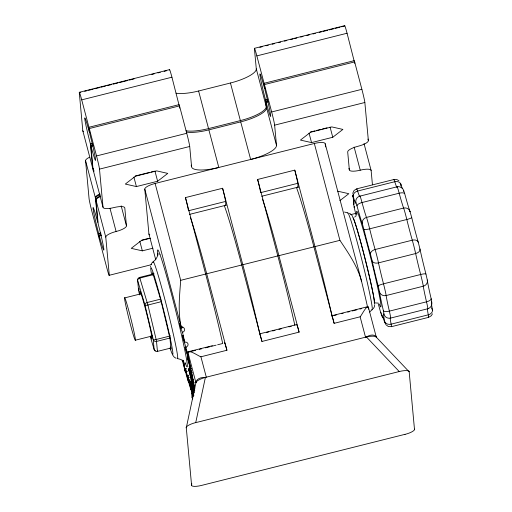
<?xml version="1.0" encoding="UTF-8"?>
<svg xmlns="http://www.w3.org/2000/svg" width="512" height="512" viewBox="0 0 512 512"><rect width="100%" height="100%" fill="white"/><g stroke="black" fill="none" stroke-linecap="round" stroke-linejoin="round"><path stroke-width="0.77" d="M352.806 195.482L352.96 196.742A32.89 1.434 75.9 0 1 353.632 204.026L354.234 207.494A32.89 1.434 75.9 0 1 356.147 215.968M403.699 190.618L403.693 190.701A5.478 5.395 0.3 0 0 397.03 186.803L359.878 196.134A5.478 5.395 0.3 0 0 355.93 202.694L356.998 205.894A32.89 1.434 75.9 0 0 362.349 223.757L363.936 229.459A32.89 1.434 75.9 0 0 370.496 254.291L372.179 260.96A32.89 1.434 75.9 0 0 378.195 286.106L379.514 291.962A5.478 5.082 -7.9 0 0 386.144 295.546L423.296 286.214A5.478 5.082 -7.9 0 0 427.277 279.968L426.016 274.33M377.971 302.854A32.89 1.434 75.9 0 1 380.608 312.282L381.683 315.488A5.478 5.395 0.3 0 0 383.725 318.483M150.605 266.835L150.643 266.234M374.726 304.646L374.323 306.925L373.312 308.627M367.565 307.046A93.114 4.064 75.9 0 0 361.587 281.446L325.222 143.802A10.957 2.963 -14.8 0 0 314.336 143.482L155.117 183.456L180.71 280.32C179.558 295.853 177.766 311.757 181.235 327.13A2.739 2.669 -25.2 0 1 184.512 329.05A2.739 2.669 -25.2 0 1 182.477 332.314A93.114 4.064 75.9 0 1 184.8 342.189A2.739 2.528 -20.1 0 1 188.013 343.962A2.739 2.528 -20.1 0 1 185.926 347.091M139.616 294.893L138.586 290.592L137.664 280.614A2.739 2.637 -5.3 0 1 139.642 277.402L147.917 305.043L156.435 340.698L157.466 351.494L157.267 350.976M381.677 315.546L381.683 315.52A32.89 1.434 75.9 0 1 384.384 321.587L384.806 322.694L384.653 321.44A32.89 1.434 75.9 0 1 383.981 314.15A5.478 5.414 -30.9 0 0 390.573 318.093L427.725 308.762A5.478 5.414 -30.9 0 0 431.744 302.163L431.142 298.688A32.89 1.434 75.9 0 1 427.277 279.968M191.789 483.699L191.571 485.126L186.285 427.808L195.942 382.573A10.957 6.656 12.1 0 1 205.389 377.408L366.432 336.966A10.957 6.291 -43.5 0 1 376.384 337.261L409.178 371.834L414.47 429.158M193.824 392.486L191.302 382.611L191.398 382.022L192.198 381.837M157.933 253.344L157.28 256.653L155.584 259.68M353.613 203.994L353.568 203.987A5.478 5.414 -30.9 0 1 354.003 200.403M205.389 377.408L195.731 422.637L399.232 371.539A10.131 2.739 -14.8 0 1 409.357 371.789M352.678 193.434L354.08 190.432L356.768 188.838L393.914 179.507L397.037 179.642L398.963 180.8M432.448 313.824L431.296 315.75L428.608 317.344L391.456 326.675L388.339 326.541L385.606 324.48M151.002 264.557L152.013 262.854L155.744 259.443M331.994 316.154A10.957 0.48 75.9 0 1 334.125 323.334L360.128 316.806C361.466 315.738 368.442 301.363 368.538 309.21M369.587 312.038L372.192 309.67M354.701 217.056L355.533 216.326M157.632 181.242L167.77 173.402L156.672 170.886L135.443 176.218L125.312 184.064L136.403 186.573L157.632 181.242L154.938 171.046M332.768 137.267L342.899 129.421L331.808 126.912L310.579 132.237L300.442 140.083L311.539 142.598L332.768 137.267L330.074 127.072M339.891 200.627L348.832 193.702L337.741 191.194M190.298 217.274A93.114 4.064 75.9 0 1 206.714 273.786L226.918 350.253L200.915 356.787C197.715 355.859 185.126 346.221 188.23 356.045A10.957 0.48 75.9 0 0 189.03 360.307A95.846 4.186 75.9 0 1 194.778 388.896M192.23 382.355L191.302 382.611M191.782 382.579L190.656 382.451L191.725 382.202M367.981 306.598L331.795 315.744M79.379 92.275L169.6 69.619M254.515 48.301L344.736 25.645M93.594 169.293A10.957 2.963 -14.8 0 1 92.742 168.378L82.81 130.784L79.29 92.659L80.832 92.275M84.691 91.309L87.002 90.726M88.544 90.336L93.171 89.178M94.714 88.787L99.341 87.629M100.883 87.238L105.51 86.08M107.053 85.69L111.68 84.531M113.222 84.141L117.85 82.982M119.392 82.592L127.872 80.461M129.414 80.077L134.042 78.912M151.776 74.458L154.093 73.882M157.946 72.909L160.262 72.333M164.115 71.36L166.426 70.784M259.827 47.328L262.138 46.746M265.997 45.779L268.307 45.197M272.16 44.23L274.477 43.648M278.33 42.682L280.646 42.099M284.499 41.133L286.816 40.55M290.669 39.584L292.986 39.002M294.528 38.618L296.838 38.035M300.691 37.069L303.008 36.486M306.861 35.52L309.178 34.938M313.03 33.971L315.347 33.389M319.2 32.416L321.517 31.84M323.059 31.45L327.68 30.291M329.222 29.901L333.85 28.742M335.392 28.352L340.019 27.194M341.562 26.803L344.646 26.029A10.957 0.48 75.9 0 1 347.066 33.235L354.445 62.131M79.29 92.659A10.957 0.48 75.9 0 1 81.709 99.866L171.93 77.21L179.309 106.112M186.01 130.79A27.386 7.411 -14.8 0 0 208.538 128.595L240.378 120.602A27.386 7.411 -14.8 0 0 266.221 106.464L256.288 68.864L254.426 48.685A10.957 0.48 75.9 0 1 256.845 55.891L347.066 33.235M176.077 93.19A27.386 7.411 -14.8 0 0 198.598 91.002L230.445 83.002A27.386 7.411 -14.8 0 0 256.288 68.864M92.742 168.378L90.368 143.814A21.907 0.954 75.9 0 1 84.768 118.726A21.907 0.954 75.9 0 1 89.267 131.878L89.434 132.506L88.947 127.27L179.168 104.614M266.221 106.464L265.504 99.834A21.907 0.954 75.9 0 1 259.898 74.752A21.907 0.954 75.9 0 1 264.403 87.898L264.57 88.525L264.083 83.29L354.304 60.634M92.986 145.203L90.874 145.734L91.04 146.362A21.907 0.954 75.9 0 0 95.539 159.507A21.907 0.954 75.9 0 0 89.939 134.426L89.286 128.544L179.507 105.888L186.746 133.286A10.957 0.48 75.9 0 1 189.715 146.477L191.578 166.656A27.386 7.411 -14.8 0 0 218.803 167.469L208.87 129.869A27.386 7.411 -14.8 0 1 186.349 132.064M268.122 101.222L266.01 101.754L266.176 102.381A21.907 0.954 75.9 0 0 270.675 115.533A21.907 0.954 75.9 0 0 265.075 90.445L264.422 84.563L354.643 61.907L361.882 89.312A10.957 0.48 75.9 0 1 364.851 102.496L368.371 140.614A10.957 2.963 -14.8 0 1 358.029 146.272A10.957 2.963 -14.8 0 0 347.693 151.93L349.35 169.869A10.957 2.963 -14.8 0 0 360.237 170.189A10.957 2.963 -14.8 0 1 371.13 170.515L372.448 184.813M90.368 143.814L92.48 143.283M265.504 99.834L267.616 99.302M90.534 144.454L92.653 143.93M265.67 100.48L267.782 99.949M91.04 146.362L93.152 145.83M266.176 102.381L268.288 101.85M151.584 264.646L109.293 275.27L105.773 237.146A10.957 2.963 -14.8 0 1 116.115 231.494A10.957 2.963 -14.8 0 0 126.451 225.837L124.794 207.898A10.957 2.963 -14.8 0 0 113.907 207.578A10.957 2.963 -14.8 0 1 103.014 207.251L99.494 169.126A10.957 0.48 75.9 0 0 96.525 155.942L186.746 133.286M266.01 101.754L266.56 107.738A27.386 7.411 -14.8 0 1 240.717 121.875L250.65 159.469A27.386 7.411 -14.8 0 0 276.493 145.331L274.63 125.152A10.957 0.48 75.9 0 0 271.661 111.968L361.882 89.312M208.87 129.869L240.717 121.875M99.494 169.126L189.715 146.477M274.63 125.152L364.851 102.496M135.226 176L149.632 172.384M151.149 172L154.176 171.238M310.362 132.019L314.906 130.88M316.422 130.496L320.973 129.357M322.49 128.973L327.04 127.834M188.326 210.061A10.957 0.48 75.9 0 0 185.453 197.587L222.598 188.256L242.803 264.723A93.114 4.064 75.9 0 1 259.469 332.512M260.499 191.936A10.957 0.48 75.9 0 0 257.626 179.462L294.778 170.131L314.982 246.598A93.114 4.064 75.9 0 1 332.006 315.974M188.422 210.771L225.568 201.446A10.957 0.48 75.9 0 0 222.598 188.256M260.595 192.646L297.747 183.322A10.957 0.48 75.9 0 0 294.778 170.131M89.28 157.376A10.957 2.963 -14.8 0 0 85.568 160.678L89.088 198.803A10.957 0.48 75.9 0 0 92.058 211.987L99.296 239.386L98.65 233.504L100.762 232.979M98.816 234.15L100.928 233.619M109.293 275.27A10.957 0.48 75.9 0 1 106.874 268.064L99.635 240.666L99.155 235.43L101.267 234.899M99.155 235.43L99.322 236.058L101.434 235.526M189.542 214.374L225.92 205.242L225.568 201.446M261.722 196.25L298.099 187.117L297.747 183.322M141.914 240.09L148.742 238.374M150.477 238.214L141.382 240.499L131.245 248.346L142.336 250.854L152.947 248.192M402.323 188.627A32.851 1.434 75.9 0 1 401.235 185.37L400.992 184.589A5.478 4.301 -17.3 0 0 394.784 181.715L357.632 191.04A5.478 4.301 -17.3 0 0 353.229 196.582A32.89 1.434 75.9 0 0 355.93 202.694M350.746 214.637L356.141 213.286M139.642 277.402L154.048 273.779M153.568 274.598L139.923 278.029A2.739 1.958 -16.7 0 0 137.664 280.614L144.986 305.088L153.229 339.533L154.15 349.504A2.739 1.958 -16.7 0 0 155.437 350.752M180.71 280.32L205.651 274.054A93.114 4.064 75.9 0 1 222.682 343.43M206.714 273.786L241.741 264.992L261.946 341.459L299.098 332.128L278.893 255.661A93.114 4.064 75.9 0 0 262.47 199.155M242.803 264.723L277.83 255.93A93.114 4.064 75.9 0 1 294.854 325.306M278.893 255.661L313.92 246.867L334.125 323.334M314.982 246.598L339.923 240.339C348.499 253.203 357.594 266.304 361.587 281.446M124.589 297.92L141.632 293.638M160.89 299.072L147.245 302.496A2.739 1.958 -16.7 0 0 144.986 305.088A2.739 0.672 -13.5 0 0 147.917 305.043L161.562 301.619M419.904 248.787L418.259 242.291A5.478 3.494 -16.2 0 0 412.282 240.192L375.13 249.517A5.478 3.494 -16.2 0 0 370.496 254.285M378.195 286.106A5.478 0.915 -14.5 0 1 383.507 283.821L420.653 274.496A5.478 0.915 -14.5 0 1 425.958 274.112L425.773 273.402A32.851 1.434 75.9 0 1 420.173 250.029L419.942 248.966A5.478 3.386 -12.1 0 1 415.642 253.542L378.49 262.874A5.478 3.386 -12.1 0 1 372.179 260.96M135.386 340.198L152.429 335.917M170.566 335.872L156.16 339.494A2.739 0.672 -13.5 0 1 153.229 339.533A2.739 2.637 -5.3 0 0 156.557 341.414L170.202 337.984M171.123 347.962L157.478 351.392A2.739 2.637 -5.3 0 1 154.15 349.504L150.49 337.274M212.384 345.728L188.262 351.731M259.616 333.869L296.768 324.538M195.514 350.33L187.885 352.243L195.962 382.829A10.957 2.963 -14.8 0 1 206.304 377.178L200.915 356.787M199.328 349.37L201.613 348.794M205.427 347.84L210.01 346.688M211.533 346.304L216.109 345.158M217.638 344.774L222.214 343.622M266.496 332.506L268.813 331.923M272.685 330.95L275.008 330.368M278.88 329.395L281.197 328.813M288.941 326.867L291.258 326.285M333.997 315.552L336.282 314.982M341.626 313.638L343.149 313.254M347.725 312.109L349.254 311.725M352.301 310.957L356.883 309.805M359.93 309.043L361.459 308.659M366.035 307.507L368.326 306.931L376.403 337.523A10.957 2.963 -14.8 0 0 365.517 337.197L360.128 316.806M405.024 434.323L201.523 485.427A10.131 2.739 -14.8 0 1 191.398 485.171M374.835 302.88L377.274 303.059M344.518 212.045L347.821 212.89M177.504 358.592L180.813 359.443L183.75 361.312M384.013 314.195L383.373 310.682A32.89 1.434 75.9 0 1 379.514 291.962M349.408 213.286L350.874 214.189M175.917 358.195L174.202 357.101L172.723 355.142M403.725 190.618L404.71 193.696M366.432 336.966L399.232 371.539M351.123 214.381L352.602 216.339M192.781 398.413L192.026 397.126L192.525 399.002M352.819 195.488L353.229 196.582M431.744 302.163L431.763 302.189A32.89 1.434 75.9 0 0 431.36 302.112M180.416 323.296A2.739 2.65 -23.8 0 0 179.578 323.373L181.235 327.13M179.578 323.373L180.813 328.538L182.47 332.294M190.278 379.872A2.739 0.672 -13.5 0 0 189.459 380.045L193.248 394.816M410.048 211.59L410.112 211.763A5.478 5.133 -20.8 0 0 403.635 208.096L403.635 208.096A10.899 0.474 75.9 0 1 406.81 219.494A27.462 1.197 75.9 0 0 412.282 240.198M432.371 310.278L432.57 310.701L432.416 309.44A32.89 1.434 75.9 0 1 431.36 302.893M183.488 335.725A2.739 2.496 -19.6 0 0 182.522 335.808L184.8 342.189M182.522 335.808C184.198 342.65 186.81 349.229 187.981 356.218L185.158 347.405A2.739 2.259 -17.8 0 1 186.125 347.309M188.704 375.29A2.739 1.126 -13 0 0 187.75 375.456L191.866 392.147A93.114 4.064 75.9 0 0 193.158 395.488L189.459 380.045M400.954 184.454L400.582 183.494L400.723 184.749A32.954 1.44 75.9 0 1 400.928 185.798M185.158 347.405L188.954 360.64A93.114 4.064 75.9 0 1 190.694 368.794L187.411 357.818A2.739 1.958 -16.7 0 1 188.102 357.715M186.662 368.691A2.739 1.542 -12.4 0 0 185.574 368.832L189.421 385.011L191.104 390.016L187.75 375.456M394.784 181.715L394.989 182.368A27.373 1.197 75.9 0 0 396.794 187.142M187.411 357.818L191.488 372.64A93.114 4.064 75.9 0 1 192.851 379.533A2.739 1.664 -16 0 1 193.651 379.36M185.574 368.832L188.48 382.067A93.114 4.064 75.9 0 1 186.464 375.546L182.995 360.371L185.37 371.878L184.096 365.254M170.291 347.002L170.97 349.261L169.952 338.202L160.806 300L152.685 272.864L152.902 275.232M185.286 371.603L182.259 360.134M190.157 366.598A2.739 1.6 -15.9 0 0 189.203 366.733L192.851 379.533M189.203 366.733L193.44 382.682A93.114 4.064 75.9 0 1 194.387 388.115A2.739 1.261 -15.4 0 1 194.797 387.968M191.309 373.722A2.739 1.184 -15.3 0 0 190.49 373.869L194.387 388.115M190.49 373.869L194.758 390.477M367.962 139.078L368.371 140.614M364.013 143.565L371.13 170.515M354.138 147.091L360.237 170.189M348.941 168.326L349.35 169.869M314.336 143.482L339.923 240.339M309.037 133.126L311.539 142.598M256.845 55.891L264.083 83.29M264.422 84.563L271.661 111.968M266.56 107.738L276.493 145.331M257.626 179.462L277.83 255.93M230.445 83.002L240.378 120.602M198.598 91.002L208.538 128.595M191.174 165.12L191.578 166.656M185.453 197.587L205.651 274.054M155.117 183.456A10.957 2.963 -14.8 0 0 144.781 189.114L181.146 326.758M189.76 368.602A2.739 0.742 -14.8 0 0 188.538 368.826L194.253 390.464M188.538 368.826L194.138 391.002M133.901 177.107L136.403 186.573M144.781 189.114L148.922 233.965L155.738 259.77M139.834 241.389L142.336 250.854M121.158 205.818L126.451 225.837M81.709 99.866L88.947 127.27M89.286 128.544L96.525 155.942M110.01 208.397L116.115 231.494M90.874 145.734L93.082 169.651L103.014 207.251M85.568 160.678L95.507 198.278L97.715 222.202L97.542 221.568A21.907 0.954 75.9 0 0 93.043 208.422A21.907 0.954 75.9 0 0 98.65 233.504M100.416 195.84A10.957 2.963 -14.8 0 0 95.84 199.552L105.773 237.146M191.398 382.022L194.176 392.883M190.989 382.79L193.69 393.696M190.656 382.451L193.85 395.341M418.259 242.298A32.954 1.44 75.9 0 1 411.699 217.466L409.939 211.296A32.87 1.434 75.9 0 1 404.947 194.56L404.768 193.901A5.478 2.029 -15.1 0 0 399.181 193.21L362.029 202.534A5.478 2.029 -15.1 0 0 356.998 205.894M415.642 253.542L415.834 254.426A27.373 1.197 75.9 0 0 420.499 273.901L420.653 274.496A10.906 0.474 75.9 0 1 423.29 286.195M184.07 365.018L183.981 364.006M354.643 61.907L354.778 63.405M325.222 143.802L325.517 146.95M179.507 105.888L179.712 108.134M192.019 397.094L191.674 393.293A10.957 0.48 75.9 0 1 192.115 393.734A95.846 4.186 75.9 0 0 193.197 396.634M95.84 199.552L98.221 224.122A21.907 0.954 75.9 0 1 103.821 249.203A21.907 0.954 75.9 0 1 99.322 236.058M225.92 205.242A10.957 0.48 75.9 0 1 225.536 204.966M298.099 187.117A10.957 0.48 75.9 0 1 297.715 186.848M184.538 340.282A2.739 2.496 -19.6 0 1 183.642 340.672M189.222 361.242A2.739 1.958 -16.7 0 1 188.205 361.664M192.282 372.416A2.739 2.016 -16.8 0 1 191.501 372.71M190.688 368.749A2.739 2.016 -16.8 0 1 191.494 368.64M189.734 360.397A2.739 2.31 -18 0 1 188.966 360.698M187.974 356.179A2.739 2.31 -18 0 1 188.781 356.083M191.782 375.917A2.739 1.184 -15.3 0 1 190.861 376.224M194.253 382.49A2.739 1.664 -16 0 1 193.459 382.765M190.707 369.542A2.739 1.6 -15.9 0 1 189.798 369.875M187.142 351.379A2.739 2.259 -17.8 0 1 186.131 351.827M182.733 326.867A2.739 2.65 -23.8 0 1 180.813 328.538M190.81 381.062A2.739 0.672 -13.5 0 1 190.016 381.299M193.203 395.584A2.739 0.589 -13.5 0 1 193.76 395.456M185.101 363.622A2.739 1.907 -11.7 0 1 184.09 364.038M187.066 375.29A2.739 1.85 -11.8 0 1 186.451 375.494M185.389 371.949A2.739 1.85 -11.8 0 1 186.157 371.834M190.131 384.717A2.739 1.472 -12.5 0 1 189.408 384.954M188.506 382.15A2.739 1.472 -12.5 0 1 189.254 382.022M187.418 371.45A2.739 1.542 -12.4 0 1 186.515 371.776M192.672 391.827A2.739 1.043 -13.1 0 1 191.84 392.09M191.136 390.112A2.739 1.043 -13.1 0 1 192.224 389.926M189.299 377.338A2.739 1.126 -13 0 1 188.512 377.587M192.339 380.218A2.739 0.742 -14.8 0 1 191.366 380.512M191.232 379.021A2.739 0.742 -14.8 0 1 191.962 378.867M184.883 362.246A60.25 2.63 75.9 0 0 181.549 335.11A60.25 2.63 75.9 0 0 161.389 258.611A59.789 2.611 75.9 0 0 159.994 254.528M157.984 255.187A60.294 2.63 75.9 0 1 159.994 254.509M153.037 262.253A49.92 2.182 75.9 0 1 167.61 310.144A49.92 2.182 75.9 0 1 177.056 358.099M151.571 274.464A44.755 1.952 75.9 0 1 156.186 282.483A44.755 1.952 75.9 0 1 170.394 339.085A44.755 1.952 75.9 0 1 170.042 348.045M347.667 213.114A49.92 2.182 75.9 0 1 362.176 261.184A49.92 2.182 75.9 0 1 371.84 309.53M352.531 217.062A44.755 1.952 75.9 0 1 364.71 257.248A44.755 1.952 75.9 0 1 374.522 303.629M189.645 370.022A2.739 0.742 -14.8 0 1 188.672 370.317M149.766 234.874A10.957 2.963 -14.8 0 1 148.922 233.965M432.416 309.44A5.478 4.211 -11.1 0 1 428.288 314.829A10.906 0.474 75.9 0 1 428.307 316.806M384.653 321.44A5.478 4.211 -11.1 0 0 391.136 324.154L428.288 314.829A27.405 1.197 75.9 0 1 427.725 308.755A10.906 0.474 75.9 0 0 426.509 301.805A27.386 1.197 75.9 0 1 423.296 286.214M391.264 326.381A10.906 0.474 75.9 0 0 391.13 324.141A27.405 1.197 75.9 0 1 390.573 318.086A10.906 0.474 75.9 0 0 389.363 311.136A27.405 1.197 75.9 0 1 386.144 295.539A10.906 0.474 75.9 0 0 383.507 283.827A27.405 1.197 75.9 0 1 378.49 262.867A10.906 0.474 75.9 0 0 375.136 249.53A27.405 1.197 75.9 0 1 369.664 228.826A10.906 0.474 75.9 0 0 366.49 217.44A27.405 1.197 75.9 0 1 362.029 202.541A10.906 0.474 75.9 0 0 359.885 196.154A27.405 1.197 75.9 0 1 359.866 196.365M431.142 298.688A5.478 1.901 -13.2 0 1 426.515 301.811L389.363 311.142A5.478 1.901 -13.2 0 1 383.373 310.682M412.282 240.205A10.899 0.474 75.9 0 1 415.635 253.53M411.699 217.466A5.478 0.781 -13.7 0 1 406.816 219.501L369.664 228.826A5.478 0.781 -13.7 0 1 363.936 229.459M393.901 179.93A10.899 0.474 75.9 0 1 394.784 181.728M359.565 196.358A27.405 1.197 75.9 0 1 357.632 191.046A10.906 0.474 75.9 0 0 356.742 189.139M397.037 186.822A10.906 0.474 75.9 0 1 399.181 193.216L399.328 193.76A27.392 1.197 75.9 0 0 403.488 207.706L403.616 208.045L366.483 217.421A5.478 5.133 -20.8 0 0 362.349 223.757M401.19 187.232A32.954 1.44 75.9 0 1 401.267 187.674M400.192 183.68A5.478 4.211 -11.1 0 1 400.723 184.749M431.584 307.821A32.89 1.434 75.9 0 1 432.09 309.408M403.686 190.816A32.851 1.434 75.9 0 1 403.443 191.142M397.024 186.899A27.373 1.197 75.9 0 1 396.998 187.136M352.96 196.742A5.478 4.211 -11.1 0 1 353.011 194.726M354.234 207.494A5.478 1.901 -13.2 0 1 354.726 206.298M381.626 313.171A5.478 2.029 -15.1 0 1 380.608 312.282M385.741 323.68A5.478 4.301 -17.3 0 1 384.384 321.594M353.075 218.099A43.814 1.914 75.9 0 1 365.696 261.312A43.814 1.914 75.9 0 1 374.234 302.867M356.851 214.675A49.293 2.15 75.9 0 1 370.829 258.31A49.293 2.15 75.9 0 1 379.322 304.051M169.51 70.01A10.957 0.48 75.9 0 1 171.93 77.21M83.661 131.699A10.957 2.963 -14.8 0 1 82.81 130.784M93.421 168.653A10.957 2.963 -14.8 0 1 92.576 167.744M95.334 197.638A10.957 2.963 -14.8 0 1 99.91 193.933M95.507 198.278A10.957 2.963 -14.8 0 1 100.077 194.566M94.099 171.206A10.957 2.963 -14.8 0 1 93.248 170.291M96.006 200.192A10.957 2.963 -14.8 0 1 100.582 196.48M93.926 170.566A10.957 2.963 -14.8 0 1 93.082 169.651M224.288 205.626A93.114 4.064 75.9 0 1 241.741 264.992M296.467 187.501A93.114 4.064 75.9 0 1 313.92 246.867M224.499 343.046A10.957 0.48 75.9 0 1 226.918 350.253M296.678 324.928A10.957 0.48 75.9 0 1 299.098 332.128M259.814 334.278A10.957 0.48 75.9 0 1 261.946 341.459M414.65 429.114A10.131 2.739 -14.8 0 1 405.03 434.374M186.106 427.853A10.131 2.739 -14.8 0 1 195.725 422.586M139.552 289.76A2.739 0.672 -13.5 0 0 138.586 290.592A2.739 2.637 -5.3 0 1 139.04 288.365M140.16 294.323A24.646 1.075 75.9 0 1 146.957 314.81A24.646 1.075 75.9 0 1 150.63 336.038M126.496 308.55A21.907 0.954 75.9 0 0 135.315 340.307A21.907 0.954 75.9 0 0 128.147 308.314A21.907 0.954 75.9 0 0 126.496 308.55"/></g></svg>
